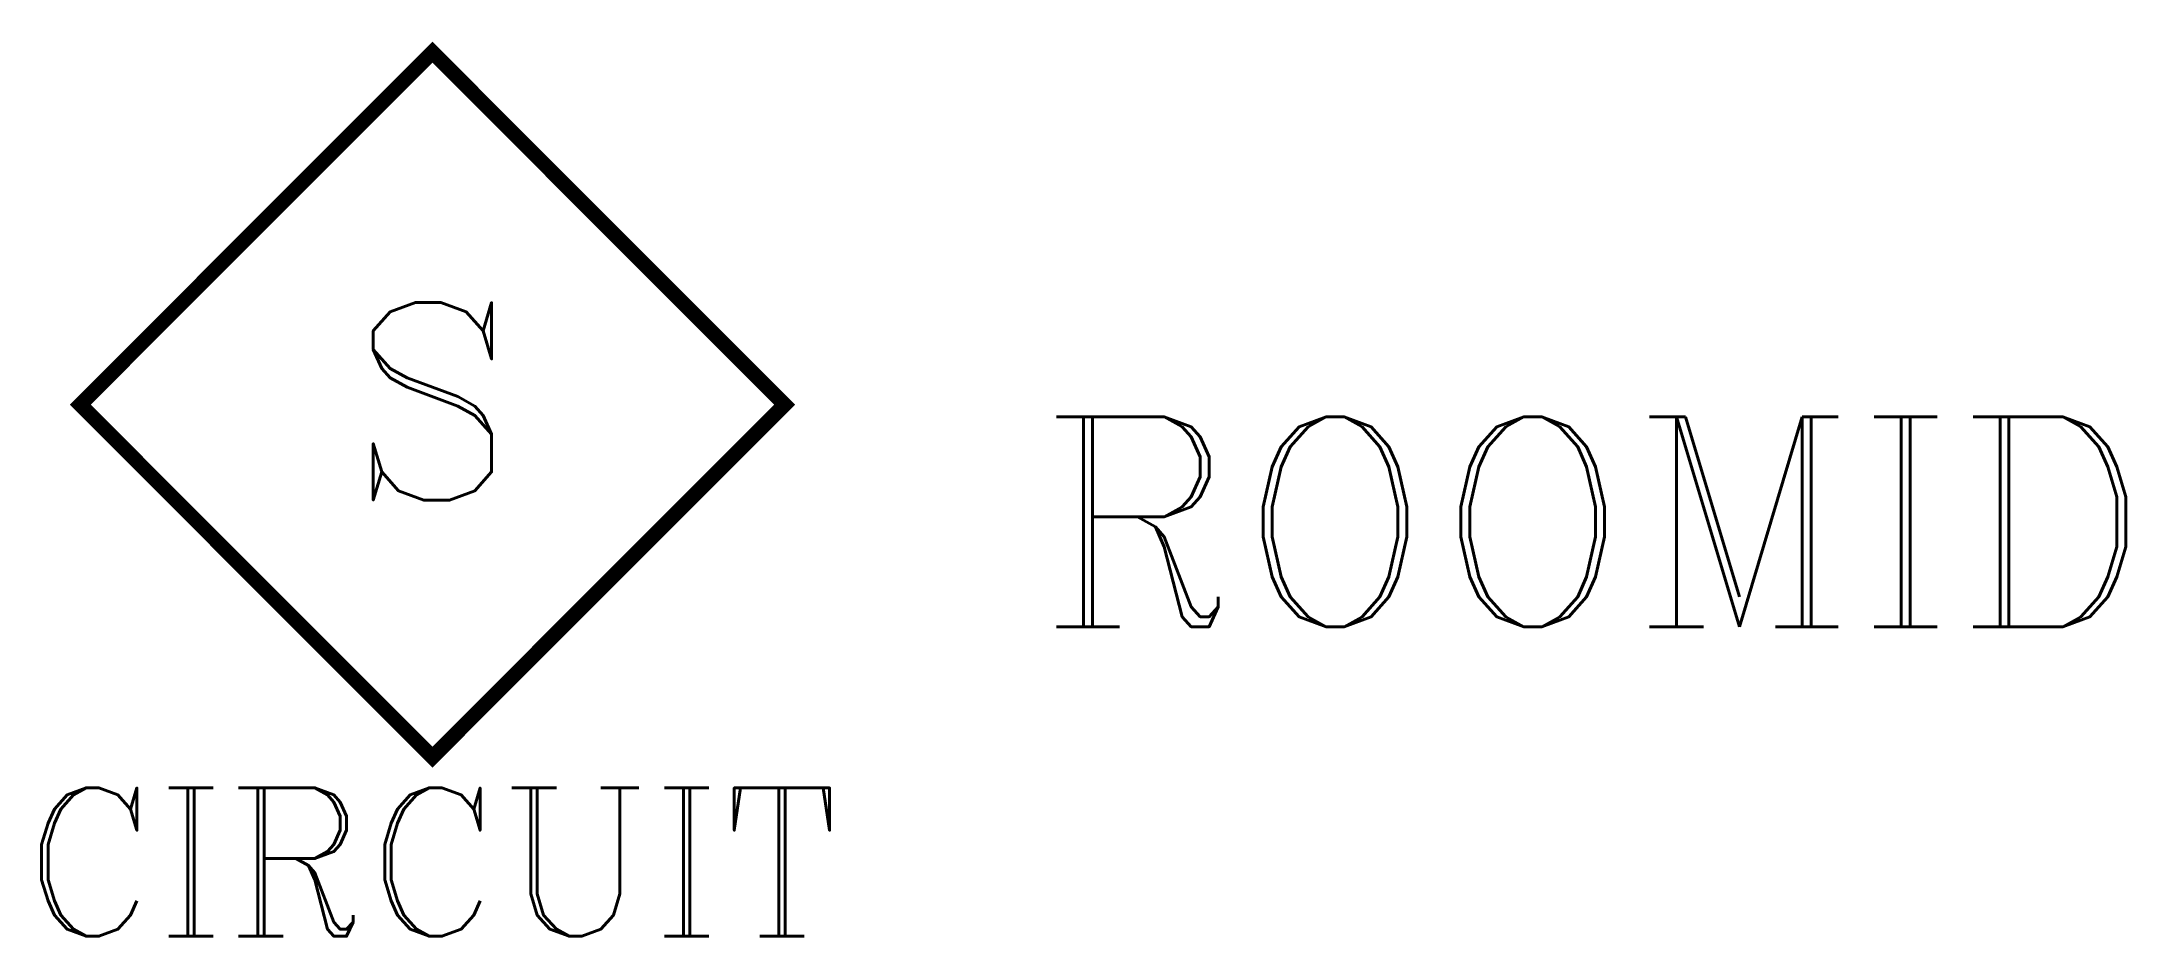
# Model space of a CAD drawing. Header units: inches. Extents: x -20 to 86, y -27 to 18.
import ezdxf
from ezdxf.enums import TextEntityAlignment as Align

# ---------------------------------------------------------------- set-up
doc = ezdxf.new("R2010")
doc.units = ezdxf.units.IN
doc.header["$LTSCALE"] = 48
doc.header["$MEASUREMENT"] = 0
doc.styles.add('ROMANC', font='COMPLEX.SHX')
doc.styles.add('WSNotes', font='complex.shx', dxfattribs={"height": 18})

msp = doc.modelspace()

# ---------------------------------------------------------------- texts
at = {"style": 'WSNotes', "flags": 1}
msp.add_attdef('ROOMID', (30.7, -11.24), '', height=10.62, dxfattribs=at)
at = {"style": 'ROMANC'}
msp.add_attdef('CIRCUIT', text='', height=7.51, dxfattribs=at).set_placement((0, -19.4), align=Align.TOP_CENTER)

# ---------------------------------------------------------------- wipeouts: each hides what was drawn before it
at = {"linetype": 'Continuous'}
msp.add_wipeout([(0, -17.84), (-17.84, 0), (0, 17.84), (17.84, 0)], dxfattribs=at)

# ---------------------------------------------------------------- next in the draw order: linework, layer by layer
at = {"linetype": 'Continuous', "const_width": 0.75}
msp.add_lwpolyline([(0, -17.84), (-17.84, 0), (0, 17.84), (17.84, 0)], close=True, dxfattribs=at)

# ---------------------------------------------------------------- next in the draw order: texts
at = {"insert": (0, 5.17), "char_height": 10, "width": 0.0619, "attachment_point": 2, "style": 'WSNotes'}
msp.add_mtext('S', dxfattribs=at)

doc.saveas('drawing.dxf')
